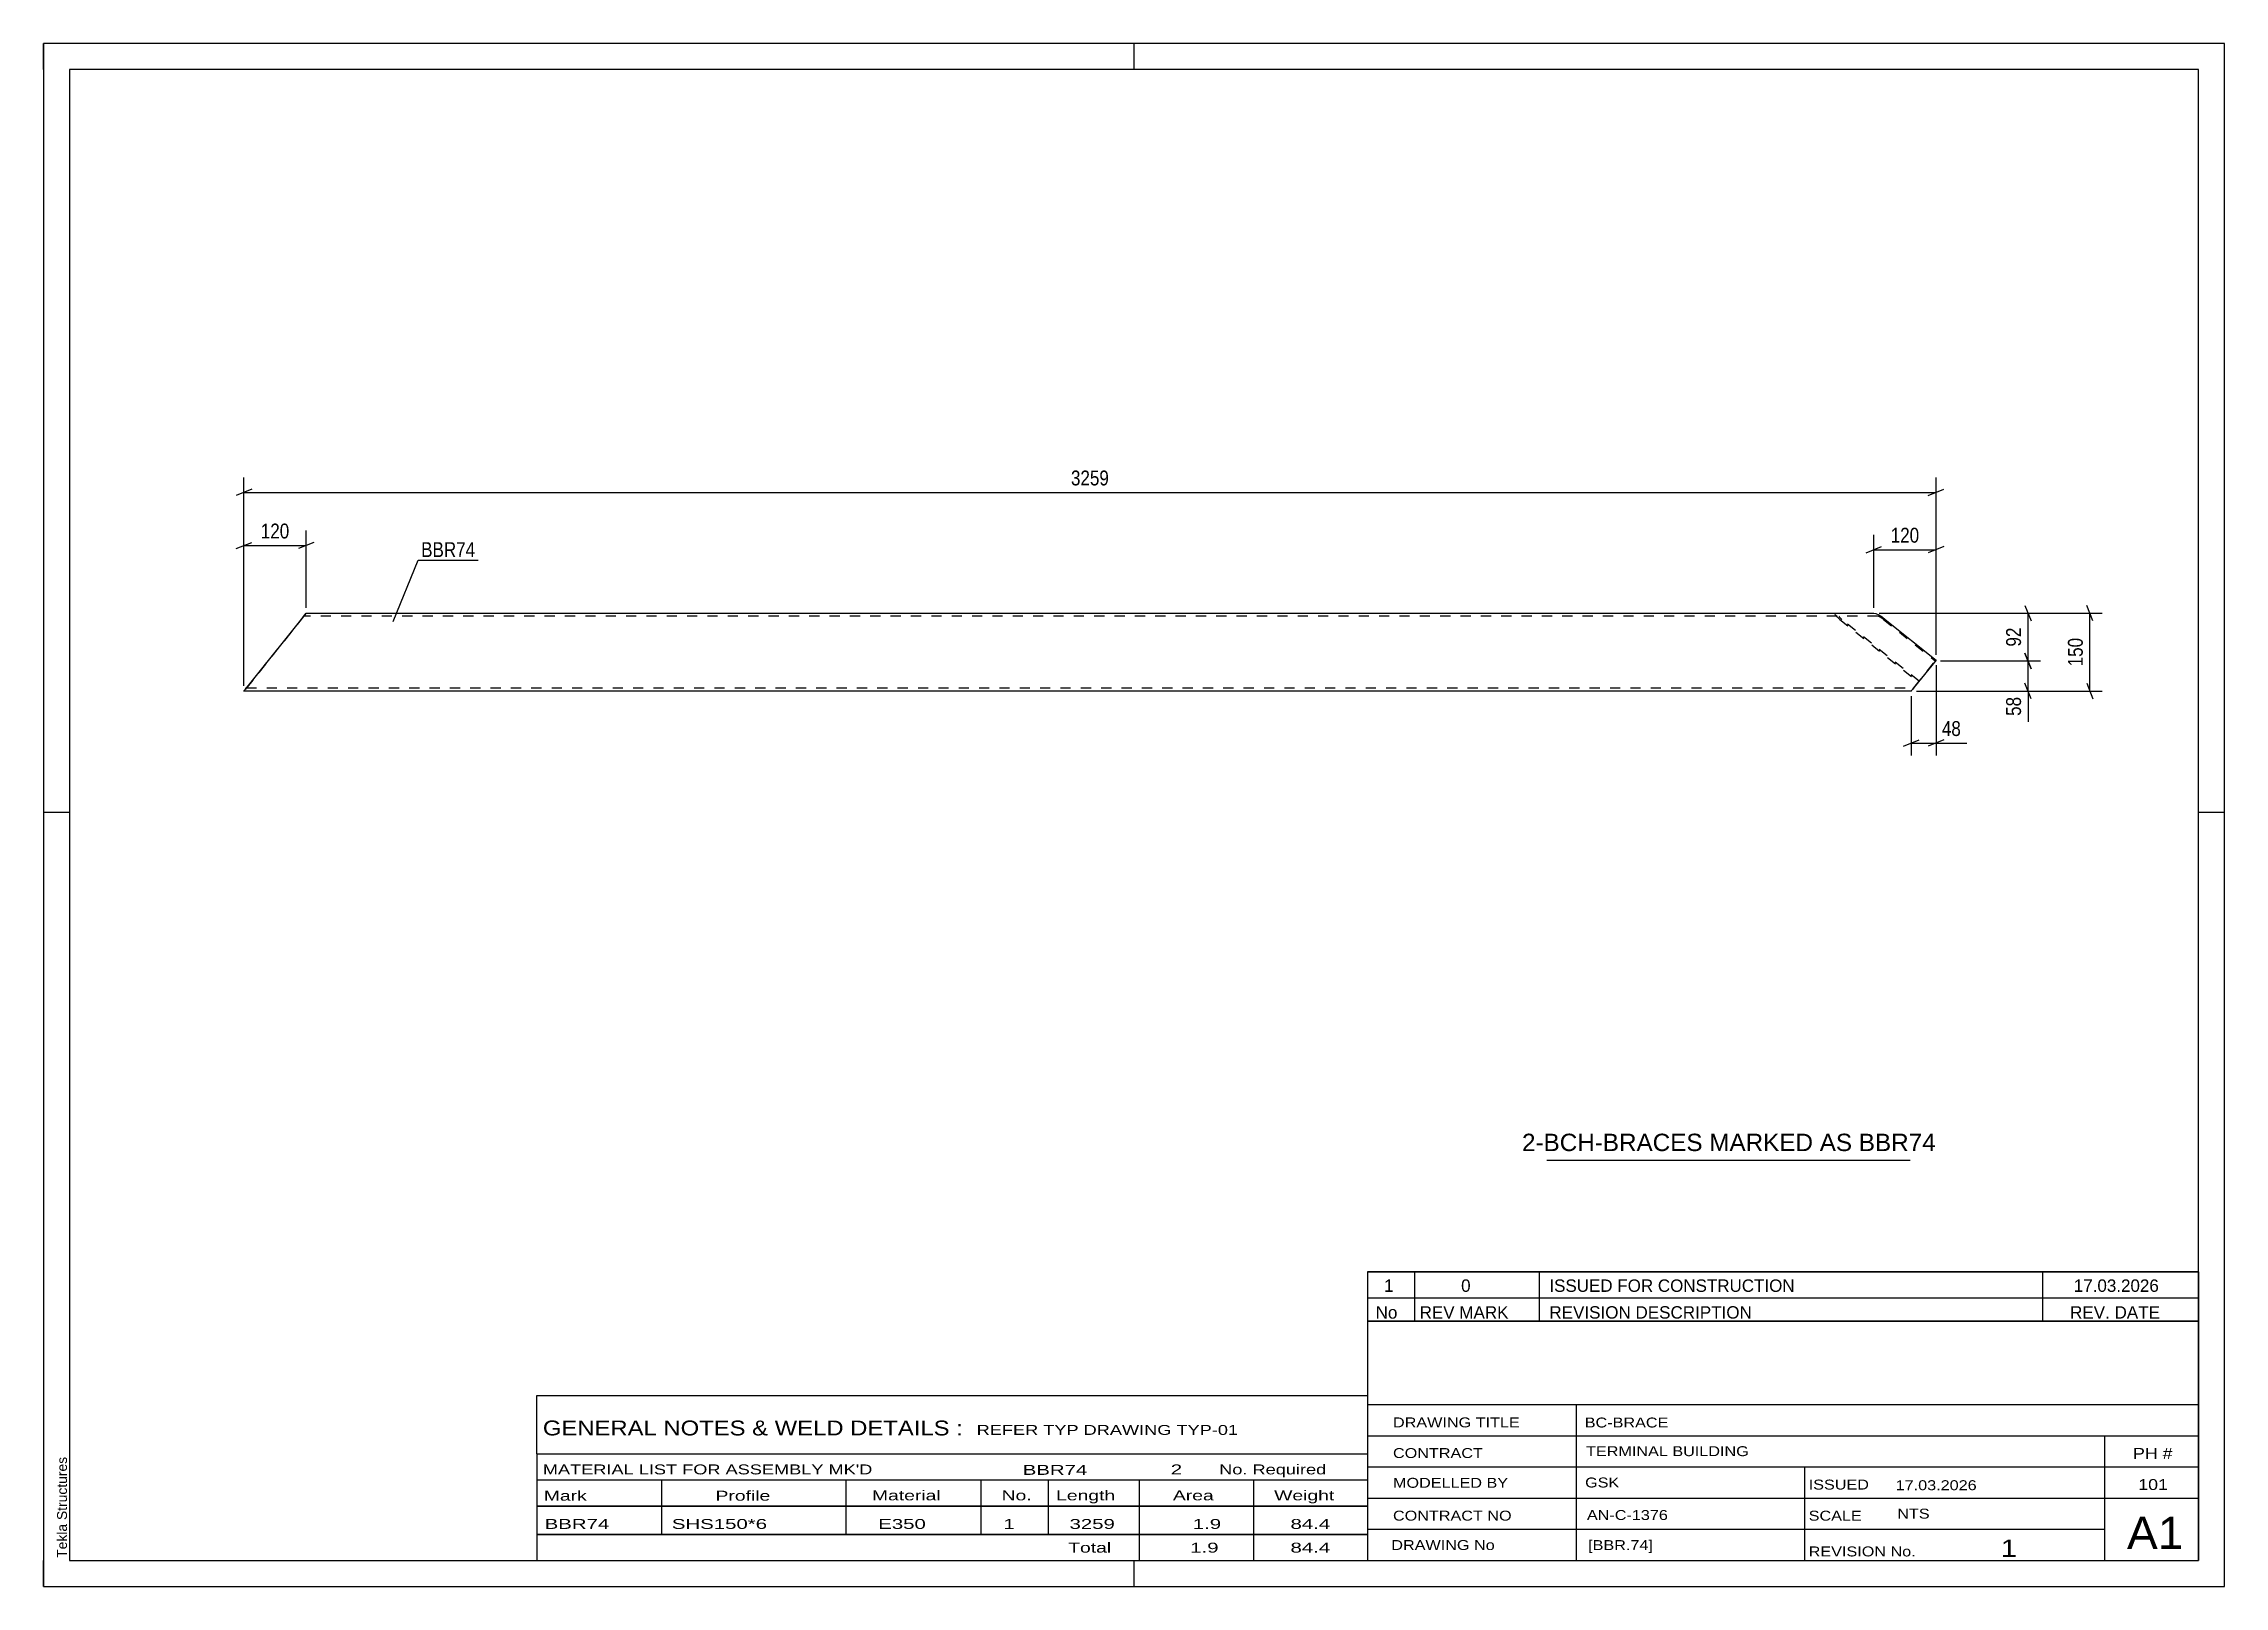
# Model space of a CAD drawing. Header units: millimetres. Extents: x 0 to 420, y 0 to 297.
import ezdxf

# ---------------------------------------------------------------- set-up
doc = ezdxf.new("R2010")
doc.units = ezdxf.units.MM
doc.linetypes.add('DXK_LINE_DOT2', pattern=[3.9198, 1.9599, -1.9599])
doc.styles.add('Arial', font='ARIAL.TTF', dxfattribs={"height": 0.2})
doc.styles.add('Arial Narrow', font='ARIALN.TTF', dxfattribs={"height": 0.2})

# ---------------------------------------------------------------- blocks, each defined once
blk = doc.blocks.new('Unknown-580636981-1162')
at = {"color": 5, "linetype": 'Continuous'}
for p, q in [((420, 297), (0, 297)), ((0, 297), (0, 0)), ((0, 292), (0, 297)), ((210, 292), (210, 297)), ((420, 0), (420, 297)), ((415, 292), (5, 292)), ((5, 292), (5, 5)), ((415, 5), (415, 292)), ((5, 149), (0, 149)), ((420, 149), (415, 149)), ((0, 0), (0, 5)), ((5, 5), (415, 5)), ((210, 0), (210, 5)), ((0, 0), (420, 0))]:
    blk.add_line(p, q, dxfattribs=at)
at = {"color": 174, "linetype": 'Continuous', "style": 'Arial'}
blk.add_text('Tekla Structures', height=1.9102, rotation=90, dxfattribs=at).set_placement((4.5, 5.5))
blk = doc.blocks.new('Part-580636981-1309 - 1303')
at = {"color": 7, "linetype": 'DXK_LINE_DOT2'}
for p, q in [((50.29, 187.01), (39.08, 173)), ((49.95, 186.58), (39.08, 173)), ((50.06, 186.71), (39.19, 173.13)), ((49.95, 186.58), (49.98, 186.62)), ((49.98, 186.62), (50.06, 186.71)), ((50.06, 186.71), (50.09, 186.76)), ((50.06, 186.71), (50.09, 186.76)), ((50.09, 186.76), (50.09, 186.76)), ((353.24, 186.76), (50.09, 186.76)), ((50.5, 187.27), (50.29, 187.01)), ((50.57, 187.36), (50.5, 187.27)), ((50.57, 187.36), (50.57, 187.36)), ((345, 187.27), (345.15, 187.36)), ((345.1, 187.01), (345, 187.27)), ((345.43, 186.62), (345.1, 187.01)), ((345.95, 186.16), (345.43, 186.62)), ((345.82, 186.71), (345.9, 186.76)), ((345.86, 186.62), (345.82, 186.71)), ((345.87, 186.58), (345.86, 186.62)), ((345.87, 186.58), (346.04, 186.39)), ((345.95, 186.16), (361.06, 174.07)), ((346.04, 186.39), (346.3, 186.16)), ((361.19, 174.24), (346.3, 186.16)), ((353.43, 186.71), (353.24, 186.76)), ((353.71, 186.58), (353.43, 186.71)), ((354.03, 186.39), (353.71, 186.58)), ((354.34, 186.16), (354.03, 186.39)), ((354.34, 186.16), (364.33, 178.16)), ((360.31, 173.13), (364.33, 178.16)), ((364.33, 178.16), (364.47, 178.33)), ((38.64, 172.45), (38.57, 172.36)), ((38.57, 172.36), (38.57, 172.36)), ((38.85, 172.71), (38.64, 172.45)), ((39.08, 173), (38.85, 172.71)), ((39.05, 172.96), (39.08, 173)), ((39.05, 172.96), (39.08, 173)), ((39.05, 172.96), (39.05, 172.96)), ((39.05, 172.96), (360.17, 172.96)), ((39.08, 173), (39.19, 173.13)), ((359.69, 172.36), (359.76, 172.45)), ((359.76, 172.45), (359.97, 172.71)), ((359.97, 172.71), (360.21, 173)), ((360.17, 172.96), (360.21, 173)), ((360.17, 172.96), (360.21, 173)), ((360.17, 172.96), (360.17, 172.96)), ((360.21, 173), (361.19, 174.24)), ((360.21, 173), (361.06, 174.07)), ((360.21, 173), (360.31, 173.13)), ((361.06, 174.07), (361.19, 174.24))]:
    blk.add_line(p, q, dxfattribs=at)
at = {"color": 2, "linetype": 'Continuous'}
for p, q in [((49.98, 186.62), (39.16, 173.1)), ((49.98, 186.62), (50.29, 187.01)), ((50.29, 187.01), (50.5, 187.27)), ((50.5, 187.27), (50.57, 187.36)), ((50.57, 187.36), (50.57, 187.36)), ((50.57, 187.36), (352.49, 187.36)), ((352.49, 187.36), (352.87, 187.27)), ((352.87, 187.27), (353.42, 187.01)), ((353.42, 187.01), (354.06, 186.62)), ((354.06, 186.62), (354.69, 186.16)), ((354.69, 186.16), (364.47, 178.33)), ((364.47, 178.33), (360.28, 173.1)), ((38.57, 172.36), (38.64, 172.45)), ((38.57, 172.36), (38.57, 172.36)), ((359.69, 172.36), (38.57, 172.36)), ((38.64, 172.45), (38.85, 172.71)), ((38.85, 172.71), (39.16, 173.1)), ((359.76, 172.45), (359.69, 172.36)), ((359.69, 172.36), (359.69, 172.36)), ((359.97, 172.71), (359.76, 172.45)), ((360.28, 173.1), (359.97, 172.71))]:
    blk.add_line(p, q, dxfattribs=at)
blk = doc.blocks.new('StraightDimension-580636981-2075 - 1303')
at = {"color": 7, "linetype": 'Continuous'}
for p, q in [((38.57, 173.36), (38.57, 203.24)), ((50.57, 188.36), (50.57, 203.24)), ((37.07, 199.79), (40.07, 200.99)), ((38.57, 200.39), (50.57, 200.39)), ((52.07, 200.99), (49.07, 199.79))]:
    blk.add_line(p, q, dxfattribs=at)
at = {"color": 0}
blk.add_wipeout([(47.91, 201.14), (47.91, 205.34), (41.23, 205.34), (41.23, 201.14)], dxfattribs=at)
at = {"color": 3, "style": 'Arial Narrow'}
blk.add_text('120', height=2.863, dxfattribs=at).set_placement((41.83, 201.74))
blk = doc.blocks.new('StraightDimension-580636981-2465 - 1303')
at = {"color": 7, "linetype": 'Continuous'}
for p, q in [((40.07, 211.2), (37.07, 210)), ((38.57, 173.36), (38.57, 213.45)), ((38.57, 210.6), (364.47, 210.6)), ((362.97, 210), (365.97, 211.2)), ((364.47, 179.33), (364.47, 213.45))]:
    blk.add_line(p, q, dxfattribs=at)
at = {"color": 0}
blk.add_wipeout([(205.77, 211.35), (205.77, 215.55), (197.26, 215.55), (197.26, 211.35)], dxfattribs=at)
at = {"color": 3, "style": 'Arial Narrow'}
blk.add_text('3259', height=2.863, dxfattribs=at).set_placement((197.86, 211.95))
blk = doc.blocks.new('StraightDimension-580636981-2281 - 1303')
at = {"color": 7, "linetype": 'Continuous'}
for p, q in [((364.47, 177.33), (364.47, 159.96)), ((359.69, 171.36), (359.69, 159.96)), ((358.19, 161.76), (361.19, 162.96)), ((359.69, 162.36), (364.47, 162.36)), ((365.97, 162.96), (362.97, 161.76))]:
    blk.add_line(p, q, dxfattribs=at)
at = {"color": 0}
blk.add_wipeout([(369.85, 163.11), (369.85, 167.31), (364.99, 167.31), (364.99, 163.11)], dxfattribs=at)
at = {"color": 7, "linetype": 'Continuous'}
blk.add_line((364.47, 162.36), (370.38, 162.36), dxfattribs=at)
blk.add_line((364.47, 162.36), (370.38, 162.36), dxfattribs=at)
at = {"color": 3, "style": 'Arial Narrow'}
blk.add_text('48', height=2.863, dxfattribs=at).set_placement((365.59, 163.71))
blk = doc.blocks.new('StraightDimension-580636981-2073 - 1303')
at = {"color": 7, "linetype": 'Continuous'}
for p, q in [((352.49, 188.36), (352.49, 202.43)), ((364.47, 179.33), (364.47, 202.43)), ((350.99, 198.98), (353.99, 200.18)), ((352.49, 199.58), (364.47, 199.58)), ((365.97, 200.18), (362.97, 198.98))]:
    blk.add_line(p, q, dxfattribs=at)
at = {"color": 0}
blk.add_wipeout([(361.82, 200.33), (361.82, 204.53), (355.14, 204.53), (355.14, 200.33)], dxfattribs=at)
at = {"color": 3, "style": 'Arial Narrow'}
blk.add_text('120', height=2.863, dxfattribs=at).set_placement((355.74, 200.93))
blk = doc.blocks.new('StraightDimension-580636981-2479 - 1303')
at = {"color": 7, "linetype": 'Continuous'}
for p, q in [((353.49, 187.36), (384.58, 187.36)), ((381.58, 188.86), (382.78, 185.86)), ((382.18, 178.16), (382.18, 187.36)), ((365.33, 178.16), (384.58, 178.16)), ((382.78, 176.66), (381.58, 179.66))]:
    blk.add_line(p, q, dxfattribs=at)
at = {"color": 0}
blk.add_wipeout([(381.43, 185.19), (377.23, 185.19), (377.23, 180.33), (381.43, 180.33)], dxfattribs=at)
at = {"color": 3, "style": 'Arial Narrow'}
blk.add_text('92', height=2.863, rotation=90.0002, dxfattribs=at).set_placement((380.83, 180.93))
blk = doc.blocks.new('StraightDimension-580636981-2480 - 1303')
at = {"color": 7, "linetype": 'Continuous'}
for p, q in [((365.33, 178.16), (384.58, 178.16)), ((381.58, 179.66), (382.78, 176.66)), ((382.18, 172.36), (382.18, 178.16)), ((360.69, 172.36), (384.58, 172.36)), ((382.78, 170.86), (381.58, 173.86))]:
    blk.add_line(p, q, dxfattribs=at)
at = {"color": 0}
blk.add_wipeout([(381.43, 171.83), (377.23, 171.83), (377.23, 166.98), (381.43, 166.98)], dxfattribs=at)
at = {"color": 7, "linetype": 'Continuous'}
blk.add_line((382.18, 172.36), (382.18, 166.45), dxfattribs=at)
blk.add_line((382.18, 172.36), (382.18, 166.45), dxfattribs=at)
at = {"color": 3, "style": 'Arial Narrow'}
blk.add_text('58', height=2.863, rotation=90.0002, dxfattribs=at).set_placement((380.83, 167.58))
blk = doc.blocks.new('StraightDimension-580636981-2507 - 1303')
at = {"color": 7, "linetype": 'Continuous'}
for p, q in [((353.49, 187.36), (396.48, 187.36)), ((394.68, 185.86), (393.48, 188.86)), ((394.08, 172.36), (394.08, 187.36)), ((360.69, 172.36), (396.48, 172.36)), ((393.48, 173.86), (394.68, 170.86))]:
    blk.add_line(p, q, dxfattribs=at)
at = {"color": 0}
blk.add_wipeout([(393.33, 183.2), (389.13, 183.2), (389.13, 176.52), (393.33, 176.52)], dxfattribs=at)
at = {"color": 3, "style": 'Arial Narrow'}
blk.add_text('150', height=2.863, rotation=90.0002, dxfattribs=at).set_placement((392.73, 177.12))
blk = doc.blocks.new('Unknown-580636981-2553')
at = {"color": 7, "linetype": 'Continuous'}
for p, q in [((255, 51.05), (255, 5)), ((255, 51.05), (415, 51.05)), ((415, 51), (415, 5)), ((255, 35), (415, 35)), ((295.14, 35), (295.14, 5)), ((255, 29), (415, 29)), ((397, 5.05), (397, 29.05)), ((255, 23), (415, 23)), ((339.14, 23), (339.14, 5)), ((255, 17), (415, 17)), ((255, 11), (397, 11)), ((255, 5), (415, 5))]:
    blk.add_line(p, q, dxfattribs=at)
at = {"color": 7, "style": 'Arial Narrow'}
for s, height, width, p in [('DRAWING TITLE', 1.9089, 1.425378, (259.88, 30.61)), ('BC-BRACE', 1.909, 1.425378, (296.81, 30.59)), ('CONTRACT', 1.909, 1.425378, (259.88, 24.71)), ('TERMINAL BUILDING', 1.9089, 1.425378, (297.06, 25.07)), ('MODELLED BY', 1.9089, 1.425378, (259.88, 18.98)), ('GSK', 1.909, 1.425378, (296.88, 19.04)), ('ISSUED', 1.909, 1.425378, (339.94, 18.64)), ('17.03.2026', 1.909, 1.425378, (356.69, 18.52)), ('CONTRACT NO', 1.9089, 1.425378, (259.88, 12.66)), ('AN-C-1376', 1.909, 1.425378, (297.23, 12.78)), ('SCALE', 1.909, 1.425378, (339.94, 12.65)), ('A1', 6.204, 1.25, (401.24, 7.2)), ('DRAWING No', 1.909, 1.425378, (259.56, 7)), ('[BBR.74]', 1.909, 1.425378, (297.46, 6.99)), ('1', 3.34, 1.5, (376.91, 5.68)), ('REVISION No.', 1.9089, 1.425378, (339.94, 5.77))]:
    blk.add_text(s, height=height, dxfattribs=dict(at, width=width)).set_placement(p)
at = {"color": 7, "linetype": 'Continuous', "style": 'Arial Narrow'}
for s, height, width, p in [('PH #', 2.1, 1.42538, (402.4, 24.55)), ('101', 2.1, 1.42538, (403.41, 18.55)), ('NTS', 1.909, 1.425378, (357, 13.05))]:
    blk.add_text(s, height=height, dxfattribs=dict(at, width=width)).set_placement(p)
blk = doc.blocks.new('Unknown-580636981-2554')
at = {"color": 7, "linetype": 'Continuous'}
for p, q in [((255, 60.55), (415, 60.55)), ((415, 60.55), (255, 60.55)), ((255, 60.55), (255, 55.55)), ((264, 60.55), (264, 55.55)), ((288, 60.55), (288, 55.55)), ((385, 60.55), (385, 55.55)), ((415, 60.55), (415, 55.55)), ((255, 55.55), (415, 55.55)), ((255, 55.55), (255, 51.05)), ((255, 55.55), (415, 55.55)), ((264, 55.55), (264, 51.05)), ((288, 55.55), (288, 51.05)), ((385, 55.55), (385, 51.05)), ((415, 55.55), (415, 51.05)), ((415, 51.05), (255, 51.05))]:
    blk.add_line(p, q, dxfattribs=at)
at = {"color": 7, "linetype": 'Continuous', "style": 'Arial Narrow'}
for s, height, width, p in [('1', 2.39, 1.196471, (258.16, 56.7)), ('0', 2.39, 1.196471, (273, 56.7)), ('ISSUED FOR CONSTRUCTION', 2.3861, 1.196471, (290, 56.7)), ('17.03.2026', 2.386, 1.196471, (391, 56.7)), ('No', 2.386, 1.2, (256.54, 51.55)), ('REV MARK', 2.386, 1.2, (265, 51.55)), ('REVISION DESCRIPTION', 2.3861, 1.2, (290, 51.55)), ('REV. DATE', 2.386, 1.2, (390.28, 51.55))]:
    blk.add_text(s, height=height, dxfattribs=dict(at, width=width)).set_placement(p)
blk = doc.blocks.new('Unknown-580636981-2555')
at = {"color": 7, "linetype": 'Continuous'}
for p, q in [((95, 36.75), (255, 36.75)), ((95, 25.5), (95, 36.75)), ((255, 36.75), (255, 25.5)), ((95, 25.5), (255, 25.5)), ((95, 25.5), (95, 20.5)), ((255, 25.5), (255, 20.5)), ((95, 20.5), (255, 20.5)), ((95, 20.5), (95, 15.5)), ((119, 20.5), (119, 15.5)), ((154.5, 20.5), (154.5, 15.5)), ((180.5, 20.5), (180.5, 15.5)), ((193.5, 20.5), (193.5, 15.5)), ((211, 20.5), (211, 15.5)), ((233, 20.5), (233, 15.5)), ((255, 20.5), (255, 15.5)), ((95, 15.5), (255, 15.5)), ((95, 15.45), (95, 10.05)), ((95, 15.45), (255, 15.45)), ((119, 15.5), (119, 10)), ((154.5, 15.5), (154.5, 10)), ((180.5, 15.5), (180.5, 10)), ((193.5, 15.5), (193.5, 10)), ((211, 15.5), (211, 10)), ((233, 15.5), (233, 10)), ((255, 15.45), (255, 10.05)), ((95, 10.05), (255, 10.05)), ((95, 10), (255, 10)), ((95, 10), (95, 5)), ((211, 10), (211, 5)), ((233, 10), (233, 5)), ((255, 10), (255, 5)), ((95, 5), (255, 5))]:
    blk.add_line(p, q, dxfattribs=at)
at = {"color": 7, "style": 'Arial Narrow'}
for s, height, width, p in [('GENERAL NOTES & WELD DETAILS :', 2.8633, 1.4, (96.15, 29.06)), ('REFER TYP DRAWING TYP-01', 1.9089, 1.6, (179.7, 29.16)), ("MATERIAL LIST FOR ASSEMBLY MK'D", 1.9089, 1.6, (96.15, 21.56)), ('BBR74', 1.909, 1.794707, (188.57, 21.47)), ('2', 1.91, 1.794707, (217.08, 21.56)), ('No. Required', 1.9089, 1.6, (226.41, 21.56)), ('Mark', 1.909, 1.7, (96.34, 16.5)), ('Profile', 1.909, 1.7, (129.41, 16.5)), ('Material', 1.909, 1.7, (159.54, 16.56)), ('No.', 1.909, 1.7, (184.5, 16.56)), ('Length', 1.909, 1.7, (195, 16.56)), ('Area', 1.909, 1.7, (217.5, 16.56)), ('Weight', 1.909, 1.7, (237, 16.56))]:
    blk.add_text(s, height=height, dxfattribs=dict(at, width=width)).set_placement(p)
at = {"color": 7, "linetype": 'Continuous', "style": 'Arial Narrow'}
for s, height, width, p in [('BBR74', 1.909, 1.794707, (96.5, 11.06)), ('SHS150*6', 1.909, 1.794707, (121, 11.06)), ('E350', 1.909, 1.794707, (160.74, 11.06)), ('1', 1.91, 1.794707, (184.86, 11.06)), ('3259', 1.909, 1.794707, (197.58, 11.06)), ('1.9', 1.909, 1.794707, (221.32, 11.06)), ('84.4', 1.909, 1.794707, (240.14, 11.06)), ('Total', 1.909, 1.7, (197.33, 6.5)), ('1.9', 1.909, 1.794707, (220.83, 6.5)), ('84.4', 1.909, 1.794707, (240.14, 6.5))]:
    blk.add_text(s, height=height, dxfattribs=dict(at, width=width)).set_placement(p)
blk = doc.blocks.new('Unknown-580636981-2556')
at = {"color": 7, "linetype": 'Continuous'}
blk.add_line((289.5, 82.05), (359.5, 82.05), dxfattribs=at)
at = {"color": 7, "style": 'Arial'}
blk.add_text('2-BCH-BRACES MARKED AS BBR74', height=3.3428, dxfattribs=at).set_placement((284.73, 83.8))
blk = doc.blocks.new('Mark-580636981-1305 - 1303')
at = {"color": 0}
blk.add_wipeout([(83.12, 198.16), (83.12, 201.16), (72.71, 201.16), (72.71, 198.16)], dxfattribs=at)
blk.add_wipeout([(83.12, 198.16), (83.12, 201.16), (72.71, 201.16), (72.71, 198.16)], dxfattribs=at)
at = {"color": 30, "linetype": 'Continuous'}
for p, q in [((67.33, 185.77), (72.11, 197.56)), ((72.11, 197.56), (83.72, 197.56))]:
    blk.add_line(p, q, dxfattribs=at)
at = {"color": 3, "style": 'Arial Narrow'}
blk.add_text('BBR74', height=2.863, dxfattribs=at).set_placement((72.71, 198.16))

msp = doc.modelspace()

# ---------------------------------------------------------------- block references
for name in ['Unknown-580636981-1162', 'Part-580636981-1309 - 1303', 'Unknown-580636981-2556', 'Unknown-580636981-2554', 'Unknown-580636981-2553', 'Unknown-580636981-2555']:
    msp.add_blockref(name, (0, 0))

# ---------------------------------------------------------------- next in the draw order: block references
msp.add_blockref('StraightDimension-580636981-2075 - 1303', (0, 0))

# ---------------------------------------------------------------- next in the draw order: block references
msp.add_blockref('StraightDimension-580636981-2465 - 1303', (0, 0))

# ---------------------------------------------------------------- next in the draw order: block references
for name in ['Mark-580636981-1305 - 1303', 'StraightDimension-580636981-2281 - 1303']:
    msp.add_blockref(name, (0, 0))

# ---------------------------------------------------------------- next in the draw order: block references
msp.add_blockref('StraightDimension-580636981-2073 - 1303', (0, 0))

# ---------------------------------------------------------------- next in the draw order: block references
msp.add_blockref('StraightDimension-580636981-2479 - 1303', (0, 0))

# ---------------------------------------------------------------- next in the draw order: block references
msp.add_blockref('StraightDimension-580636981-2480 - 1303', (0, 0))

# ---------------------------------------------------------------- next in the draw order: block references
msp.add_blockref('StraightDimension-580636981-2507 - 1303', (0, 0))

doc.saveas('drawing.dxf')
